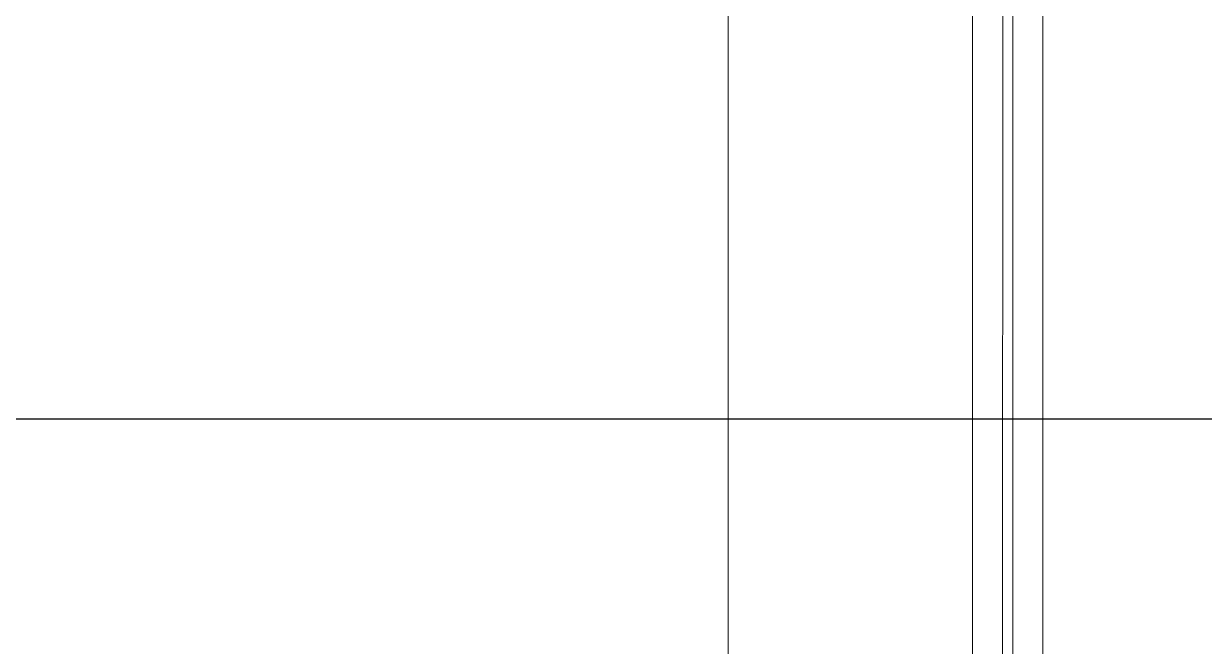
# Model space of a CAD drawing. Header units: millimetres. Extents: x 2258 to 5600, y 711 to 2563.
# Drawn here: x 4012.55 to 4030.66, y 1244.64 to 1254.18 of the extents above; entities that cross this region are included whole.
import ezdxf

# ---------------------------------------------------------------- set-up
doc = ezdxf.new("R2010")
doc.units = ezdxf.units.MM
for name, color, linetype, lineweight in [('HAT', 8, 'Continuous', 18), ('PQI-A-IN-ELEV', 245, 'Continuous', 9), ('PQI-A-WIN', 140, 'Continuous', 13)]:
    doc.layers.add(name, color=color, linetype=linetype, lineweight=lineweight)

# ---------------------------------------------------------------- blocks, each defined once
blk = doc.blocks.new('w2')
at = {"ltscale": 1000}
for p, q in [((-970.7180705563369, 2.99998422243516), (-1538.000389580535, 2.999984222420608)), ((-970.7180705563369, -9.000015777579392), (-1538.000389580542, -9.000015777593944)), ((-970.7180705563369, -13.00001577757939), (-1538.000389580535, -13.00001577759394)), ((-970.7180705563296, -25.00001577757939), (-1538.000389580542, -25.00001577759394))]:
    blk.add_line(p, q, dxfattribs=at)
at = {"layer": 'PQI-A-IN-ELEV', "ltscale": 1000}
blk.add_line((-1699.999999950109, 100), (1.455191522836685e-11, 100), dxfattribs=at)

msp = doc.modelspace()

# ---------------------------------------------------------------- linework, layer by layer
at = {"layer": 'HAT', "color": 18, "lineweight": 30, "true_color": 0x000000}
msp.add_line((3970.426190558421, 1248.127014395366), (4231.967099669775, 1248.127014395366), dxfattribs=at)

# ---------------------------------------------------------------- block references
at = {"layer": 'PQI-A-WIN', "ltscale": 1000, "xscale": 0.03863196438221001, "yscale": 0.03863196438221001, "zscale": 0.03863196438221001, "rotation": 89.99724577119805}
msp.add_blockref('w2', (4027.219773810029, 1300.806104285437), dxfattribs=at)

doc.saveas('drawing.dxf')
